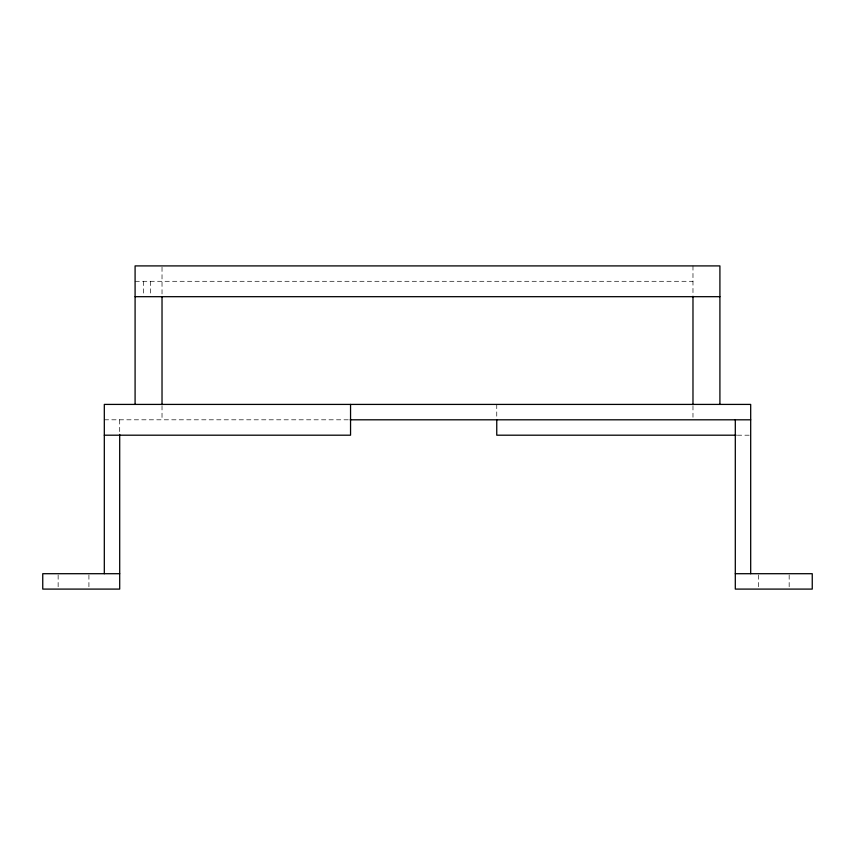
<?xml version="1.0" encoding="UTF-8"?>
<svg xmlns="http://www.w3.org/2000/svg" width="855" height="855" viewBox="0 0 855 855"><rect width="100%" height="100%" fill="white"/><g stroke="black" fill="none" stroke-linecap="round" stroke-linejoin="round"><path stroke-width="0.64" stroke-dasharray="4.28 3.21" d="M135.09 281.295L692.978 281.295M104.31 419.805L348.861 419.805M737.395 435.195L749.408 435.195M789.165 574.988L789.165 589.095M758.385 574.988L758.385 589.095M692.978 265.905L692.978 296.685M692.978 405.698L692.978 417.24M496.755 404.415L496.755 417.24M162.023 267.188L162.023 295.402M162.023 405.698L162.023 419.805M150.48 281.295L150.48 296.685M143.555 281.295L143.555 295.402M119.7 419.805L119.7 435.195M88.92 574.988L88.92 589.095M58.14 574.988L58.14 589.095"/><path stroke-width="1.28" d="M135.09 296.685L719.91 296.685M350.123 419.805L750.69 419.805M104.31 435.195L350.55 435.195L350.55 404.415M736.07 435.195L496.755 435.195L496.755 419.805M119.7 573.705L42.75 573.705L42.75 589.095L119.7 589.095L119.7 434.404M735.3 573.705L812.25 573.705L812.25 589.095L735.3 589.095L735.3 419.805M750.69 573.705L750.69 404.415L104.31 404.415L104.31 573.705M719.91 404.415L719.91 265.905L135.09 265.905L135.09 404.415M692.978 296.685L692.978 404.415M162.023 296.685L162.023 404.415"/></g></svg>
